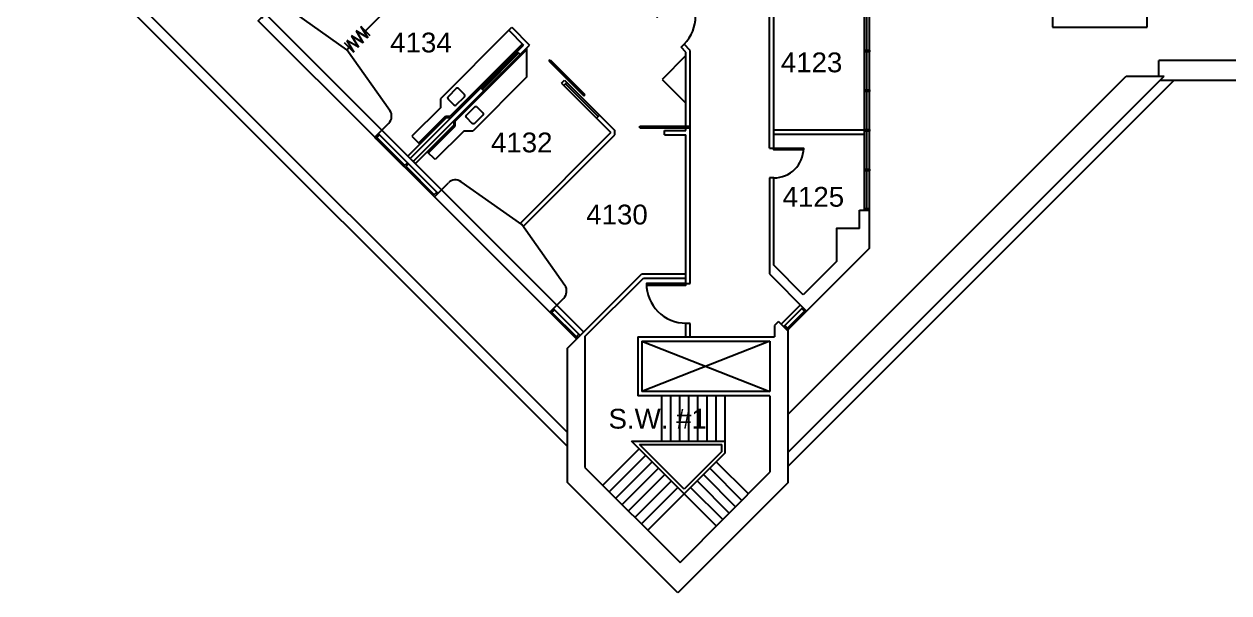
# Model space of a CAD drawing. Header units: inches. Extents: x -1050 to 5570, y -48 to 4302.
# Drawn here: x 896 to 2356, y -26 to 663 of the extents above; entities that cross this region are included whole.
import ezdxf

# ---------------------------------------------------------------- set-up
doc = ezdxf.new("R2010")
doc.units = ezdxf.units.IN
doc.header["$LTSCALE"] = 98
doc.header["$MEASUREMENT"] = 0
doc.layers.get('0').update_dxf_attribs({"linetype": 'CONTINUOUS'})
for name, color, linetype in [('A-ANNO-ROOM', 4, 'CONTINUOUS'), ('A-DOOR', 2, 'CONTINUOUS'), ('A-FLOR-CASE', 3, 'CONTINUOUS'), ('A-FLOR-PFIX', 2, 'CONTINUOUS'), ('A-FLOR-STRS', 2, 'CONTINUOUS'), ('A-GLAZ', 2, 'CONTINUOUS'), ('A-GLAZ-SILL', 1, 'CONTINUOUS'), ('A-SHAFT', 1, 'CONTINUOUS'), ('A-WALL-FULL', 6, 'CONTINUOUS'), ('L-PLNT', 8, 'CONTINUOUS'), ('X-CLNG-TRAK', 3, 'CONTINUOUS')]:
    doc.layers.add(name, color=color, linetype=linetype)
doc.styles.add('Arial', font='arial.ttf')

# ---------------------------------------------------------------- blocks, each defined once
blk = doc.blocks.new('*U90')
for p, q in [((0, 0), (0, 0)), ((36, 0), (36, 0))]:
    blk.add_line(p, q)
blk.add_lwpolyline([(0, 0), (0, 36), (1.75, 36), (1.75, 0)], close=True)
blk.add_arc((0, 0), 36, 0, 90)
blk = doc.blocks.new('*U91')
for p, q in [((0, 0), (0, 0)), ((48, 0), (48, 0))]:
    blk.add_line(p, q)
blk.add_lwpolyline([(0, 0), (0, -48), (1.75, -48), (1.75, 0)], close=True)
blk.add_arc((0, 0), 48, 270, 0)
blk = doc.blocks.new('*U92')
for p, q in [((0, 0), (0, 0)), ((48, 0), (48, 0))]:
    blk.add_line(p, q)
blk.add_lwpolyline([(0, 0), (0, 48), (1.75, 48), (1.75, 0)], close=True)
blk.add_arc((0, 0), 48, 0, 90)

msp = doc.modelspace()

# ---------------------------------------------------------------- linework, layer by layer
at = {"layer": 'A-DOOR'}
for p, q in [((1532, 618.9), (1533.4, 620.3)), ((1532, 618.9), (1574.4, 576.5)), ((1533.4, 620.3), (1575.8, 577.9)), ((1574.4, 576.5), (1575.8, 577.9)), ((1642.1, 539.6), (1702.1, 539.6)), ((1642.1, 537.6), (1642.1, 539.6)), ((1642.1, 537.6), (1702.1, 537.6)), ((1702.1, 537.6), (1702.1, 539.6))]:
    msp.add_line(p, q, dxfattribs=at)
at = {"layer": 'A-FLOR-CASE'}
for p, q in [((1483.4, 655.9), (1400.5, 573)), ((1498.9, 638.2), (1412.5, 551.7)), ((1504.9, 632.2), (1418.5, 545.7)), ((1504.9, 634.3), (1504.9, 599)), ((1504.9, 599), (1439.7, 533.8)), ((1400.5, 573), (1400.5, 562)), ((1400.5, 562), (1365.9, 527.4)), ((1374, 519.2), (1406.5, 551.7)), ((1406.5, 551.7), (1412.5, 551.7)), ((1418.5, 539.8), (1418.5, 545.7)), ((1365.9, 527.4), (1375.4, 517.8)), ((1386, 507.3), (1418.5, 539.8)), ((1428.7, 533.8), (1394.1, 499.1)), ((1439.7, 533.8), (1428.7, 533.8)), ((1394.1, 499.1), (1384.5, 508.7))]:
    msp.add_line(p, q, dxfattribs=at)
at = {"layer": 'A-FLOR-PFIX'}
for points in [[(1419.7, 565.4), (1429.6, 575.3, 0.414214), (1429.6, 578.1), (1422.6, 585.2, 0.414214), (1419.7, 585.2), (1409.8, 575.3, 0.414214), (1409.8, 572.5), (1416.9, 565.4, 0.414214)], [(1432.1, 553), (1442, 562.9, -0.414214), (1444.9, 562.9), (1451.9, 555.8, -0.414214), (1451.9, 553), (1442, 543.1, -0.414214), (1439.2, 543.1), (1432.1, 550.2, -0.414214)]]:
    msp.add_lwpolyline(points, format="xyb", close=True, dxfattribs=at)
at = {"layer": 'A-FLOR-STRS'}
for p, q in [((1668.8, 157.7), (1668.8, 211.6)), ((1679.8, 157.7), (1679.8, 211.6)), ((1690.8, 157.7), (1690.8, 211.6)), ((1701.8, 157.7), (1701.8, 211.6)), ((1712.8, 157.7), (1712.8, 211.6)), ((1723.8, 157.7), (1723.8, 211.6)), ((1734.8, 157.7), (1734.8, 211.6)), ((1745.8, 157.7), (1745.8, 211.6)), ((1641.6, 148.3), (1597.4, 104.2)), ((1649.4, 140.5), (1605.2, 96.4)), ((1657.1, 132.7), (1613, 88.6)), ((1734.9, 132.7), (1773.9, 93.7)), ((1664.9, 125), (1620.7, 80.8)), ((1672.7, 117.2), (1628.5, 73)), ((1719.4, 117.2), (1758.3, 78.2)), ((1727.1, 124.9), (1766.1, 85.9)), ((1680.5, 109.4), (1636.3, 65.3)), ((1711.6, 109.4), (1750.6, 70.4)), ((1688.2, 101.6), (1644.1, 57.5)), ((1696, 93.8), (1651.8, 49.7)), ((1696, 93.8), (1735, 54.8)), ((1703.8, 101.6), (1742.8, 62.6))]:
    msp.add_line(p, q, dxfattribs=at)
at = {"layer": 'A-GLAZ'}
for p, q in [((1914.7, 631.7), (1914.7, 677.7)), ((1917.7, 631.7), (1917.7, 677.7)), ((1920.7, 631.7), (1920.7, 677.7)), ((1494.8, 628.6), (1451, 584.8)), ((1497, 626.4), (1493.1, 630.3)), ((1914.7, 583.7), (1914.7, 629.7)), ((1917.7, 583.7), (1917.7, 629.7)), ((1920.7, 583.7), (1920.7, 629.7)), ((1495.3, 628.1), (1451.5, 584.2)), ((1449.3, 586.5), (1453.2, 582.6)), ((1550.2, 589.1), (1589.8, 549.5)), ((1552, 590.9), (1591.6, 551.3)), ((1553.9, 592.8), (1593.5, 553.2)), ((1914.7, 535.7), (1914.7, 581.7)), ((1917.7, 535.7), (1917.7, 581.7)), ((1920.7, 535.7), (1920.7, 581.7)), ((1357.3, 492), (1323.4, 526)), ((1360.5, 495.2), (1326.6, 529.1)), ((1914.7, 487.7), (1914.7, 533.7)), ((1917.7, 487.7), (1917.7, 533.7)), ((1920.7, 487.7), (1920.7, 533.7)), ((1356.4, 490.9), (1322.4, 524.9)), ((1391.8, 455.5), (1322.4, 524.9)), ((1358.8, 490.6), (1392.9, 456.5)), ((1361.9, 493.8), (1396.1, 459.7)), ((1914.7, 439.7), (1914.7, 485.7)), ((1917.7, 439.7), (1917.7, 485.7)), ((1920.7, 439.7), (1920.7, 485.7)), ((1564.2, 283.1), (1534.5, 312.8)), ((1535.6, 313.8), (1565.3, 284.1)), ((1538.7, 317), (1568.5, 287.3)), ((1838.7, 318.4), (1818.2, 297.9)), ((1841.9, 315.2), (1821.4, 294.7)), ((1822.5, 293.6), (1843, 314.1))]:
    msp.add_line(p, q, dxfattribs=at)
at = {"layer": 'A-GLAZ-SILL'}
for p, q in [((1401.7, 462.5), (1329.4, 534.8)), ((1574.1, 290.1), (1541.6, 322.7)), ((1837, 322.9), (1813.6, 299.6))]:
    msp.add_line(p, q, dxfattribs=at)
at = {"layer": 'A-SHAFT'}
for p, q in [((1799.9, 279.1), (1644.9, 218)), ((1644.9, 279.1), (1799.9, 218))]:
    msp.add_line(p, q, dxfattribs=at)
at = {"layer": 'A-WALL-FULL'}
for p, q in [((174.4, 1531.4), (1554.5, 151.2)), ((191.3, 1531.4), (1554.5, 168.2)), ((1329.4, 534.8), (1189.6, 674.7)), ((1799.5, 512.9), (1799.5, 682.6)), ((1804.7, 513.1), (1804.7, 682.6)), ((1483.3, 656), (1487, 659.7)), ((1487, 659.7), (1508.6, 638)), ((1483.3, 656), (1501.2, 638)), ((1363.7, 500.5), (1501.2, 638)), ((1367.4, 496.8), (1508.6, 638)), ((1501, 638.2), (1413.2, 550.3)), ((1692.2, 635.4), (1695.9, 639.1)), ((1698.2, 629.3), (1692.2, 635.4)), ((1703.5, 631.5), (1695.9, 639.1)), ((1698.2, 534.6), (1698.2, 629.3)), ((1703.5, 348.8), (1703.5, 631.5)), ((1698.2, 625.4), (1669.3, 596.4)), ((2564, 619.4), (2271.4, 619.4)), ((2271.4, 600.2), (2271.4, 619.4)), ((1821.8, 144.1), (2277.9, 600.2)), ((1821.8, 189.9), (2232, 600.2)), ((2232, 600.2), (2277.9, 600.2)), ((1547.3, 591.9), (1551.1, 595.6)), ((1547.3, 591.9), (1550.2, 589.1)), ((1550.2, 589.1), (1553.9, 592.8)), ((1551.1, 595.6), (1553.9, 592.8)), ((1669.3, 596.4), (1698.2, 567.4)), ((1821.8, 127.1), (2290, 595.3)), ((2273, 595.3), (2561, 595.3)), ((1360.9, 503.3), (1407.9, 550.3)), ((1370.1, 494.2), (1417.1, 541.2)), ((1407.9, 550.3), (1413.2, 550.3)), ((1417.1, 541.2), (1417.1, 546.4)), ((1589.8, 549.5), (1593.5, 553.2)), ((1589.8, 549.5), (1607.3, 532)), ((1593.5, 553.2), (1612.1, 534.6)), ((1497.2, 421.8), (1607.3, 532)), ((1500.9, 418.1), (1612.1, 529.3)), ((1612.1, 529.3), (1612.1, 534.6)), ((1672.1, 534.6), (1698.2, 534.6)), ((1672.1, 529.3), (1672.1, 534.6)), ((1672.1, 529.3), (1698.2, 529.3)), ((1698.2, 348.8), (1698.2, 529.3)), ((1914.7, 534.9), (1804.7, 534.9)), ((1914.7, 529.7), (1804.7, 529.7)), ((1799.5, 512.9), (1804.7, 512.9)), ((1360.9, 503.3), (1370.1, 494.2)), ((1393.2, 454.1), (1410.2, 471)), ((1804.7, 476.9), (1799.5, 476.9)), ((1799.5, 476.9), (1799.5, 360.4)), ((1804.7, 371), (1804.7, 476.9)), ((1541.6, 322.7), (1401.7, 462.5)), ((1920.7, 391.8), (1920.7, 439.7)), ((1908.8, 415.6), (1908.8, 437.7)), ((1908.8, 437.7), (1920.7, 437.7)), ((1840.5, 335.2), (1804.7, 371)), ((1554.5, 270.6), (1644.6, 360.6)), ((1575.8, 284.4), (1646.8, 355.4)), ((1644.6, 360.6), (1698.2, 360.6)), ((1646.8, 355.4), (1698.2, 355.4)), ((1799.5, 360.4), (1844.4, 315.5)), ((1698.2, 348.8), (1703.5, 348.8)), ((1533.1, 314.2), (1550, 331.1)), ((1698.2, 284.3), (1698.2, 300.3)), ((1703.5, 300.3), (1698.2, 300.3)), ((1703.5, 284.3), (1703.5, 300.3)), ((1810.4, 302.8), (1805.5, 297.8)), ((1805.5, 297.8), (1805.5, 284.3)), ((1810.4, 302.8), (1821, 292.2)), ((1821.8, 293), (1821.8, 107.3)), ((1575.8, 284.4), (1575.8, 125.8)), ((1639.7, 284.3), (1805.5, 284.3)), ((1639.7, 284.3), (1639.7, 212.8)), ((1644.9, 279.1), (1799.9, 279.1)), ((1644.9, 279.1), (1644.9, 218)), ((1799.9, 279.1), (1799.9, 218)), ((1554.5, 107.6), (1554.5, 270.6)), ((1799.9, 212.8), (1639.7, 212.8)), ((1799.9, 218), (1644.9, 218)), ((1799.9, 212.8), (1799.9, 120.1)), ((1696, 93.8), (1632.1, 157.7)), ((1632.1, 157.7), (1745.8, 157.7)), ((1696, 99.5), (1641.8, 153.7)), ((1641.8, 153.7), (1741.8, 153.7)), ((1741.8, 145.2), (1741.8, 153.7)), ((1745.8, 143.6), (1745.8, 157.7)), ((1741.8, 145.2), (1696, 99.5)), ((1745.8, 143.6), (1696, 93.8)), ((1575.8, 125.8), (1691, 10.6)), ((1691, 10.6), (1799.9, 120.1)), ((1688.2, -26.3), (1554.5, 107.6)), ((1821.8, 107.3), (1688.2, -26.3))]:
    msp.add_line(p, q, dxfattribs=at)
for points in [[(1337.9, 543.3, 0.364945), (1339.2, 558.7), (1287.2, 632.4), (1213.4, 684.5, 0.364945), (1198, 683.1)], [(1550, 331.1, 0.364945), (1551.4, 346.5), (1499.3, 420.3), (1425.6, 472.3, 0.364945), (1410.2, 471)]]:
    msp.add_lwpolyline(points, format="xyb", dxfattribs=at)
for points in [[(1185.3, 670.4), (1183.9, 671.8), (1179.7, 667.6), (1321, 526.3)], [(1337.9, 543.3), (1320.9, 526.3), (1322.4, 524.9), (1326.6, 529.1), (1325.2, 530.6)], [(1397.5, 458.3), (1396.1, 459.7), (1391.8, 455.5), (1534.5, 312.8)], [(1914.7, 437.7), (1914.7, 439.7), (1920.7, 439.7)], [(1908.8, 415.6), (1880.8, 415.6), (1880.8, 375.6), (1840.5, 335.2)], [(1920.7, 391.8), (1843, 314.1), (1838.7, 318.4), (1840.1, 319.8)], [(1534.5, 312.8), (1538.7, 317), (1537.3, 318.4)], [(1816.8, 296.4), (1818.2, 297.9), (1822.5, 293.6), (1821, 292.2)], [(1569.9, 285.9), (1568.5, 287.3), (1564.2, 283.1), (1565.6, 281.7)]]:
    msp.add_lwpolyline(points, dxfattribs=at)
for points in [[(1920.7, 629.7), (1914.7, 629.7), (1914.7, 631.7), (1920.7, 631.7)], [(1920.7, 581.7), (1914.7, 581.7), (1914.7, 583.7), (1920.7, 583.7)], [(1920.7, 533.7), (1914.7, 533.7), (1914.7, 535.7), (1920.7, 535.7)], [(1356.3, 491), (1357.7, 489.6), (1361.9, 493.8), (1360.5, 495.2)], [(1920.7, 485.7), (1914.7, 485.7), (1914.7, 487.7), (1920.7, 487.7)]]:
    msp.add_lwpolyline(points, close=True, dxfattribs=at)
at = {"layer": 'L-PLNT'}
for p, q in [((2257.5, 659.9), (2257.5, 1023.8)), ((2142.8, 958.7), (2142.8, 659.9)), ((2142.8, 659.9), (2257.5, 659.9))]:
    msp.add_line(p, q, dxfattribs=at)
at = {"layer": 'X-CLNG-TRAK'}
for p, q in [((1309.8, 655.1), (1397, 742.2)), ((1315.5, 649.4), (1304.2, 660.7)), ((1304.2, 660.7), (1312.7, 646.6)), ((1301.3, 635.3), (1287.2, 643.7)), ((1287.2, 643.7), (1295.7, 629.6)), ((1307, 640.9), (1292.9, 649.4)), ((1292.9, 649.4), (1301.3, 635.3)), ((1312.7, 646.6), (1298.5, 655.1)), ((1298.5, 655.1), (1307, 640.9)), ((1295.7, 629.6), (1284.4, 640.9)), ((1287.2, 632.4), (1290, 635.3))]:
    msp.add_line(p, q, dxfattribs=at)

# ---------------------------------------------------------------- block references
at = {"layer": 'A-DOOR'}
for name, p, rotation in [('*U92', (1661.9, 673), 315), ('*U90', (1804.7, 512.9), 269.9996579108415), ('*U91', (1698.2, 348.8), 270)]:
    msp.add_blockref(name, p, dxfattribs=dict(at, rotation=rotation))

# ---------------------------------------------------------------- texts
at = {"layer": 'A-ANNO-ROOM', "style": 'Arial'}
for s, p in [('4134', (1339.6, 629.1)), ('4123', (1813.2, 605)), ('4132', (1461.8, 507.9)), ('4125', (1815.4, 442)), ('4130', (1577.3, 420.5)), ('S.W. #1', (1604.3, 172.9))]:
    msp.add_text(s, height=24, dxfattribs=at).set_placement(p)

doc.saveas('drawing.dxf')
